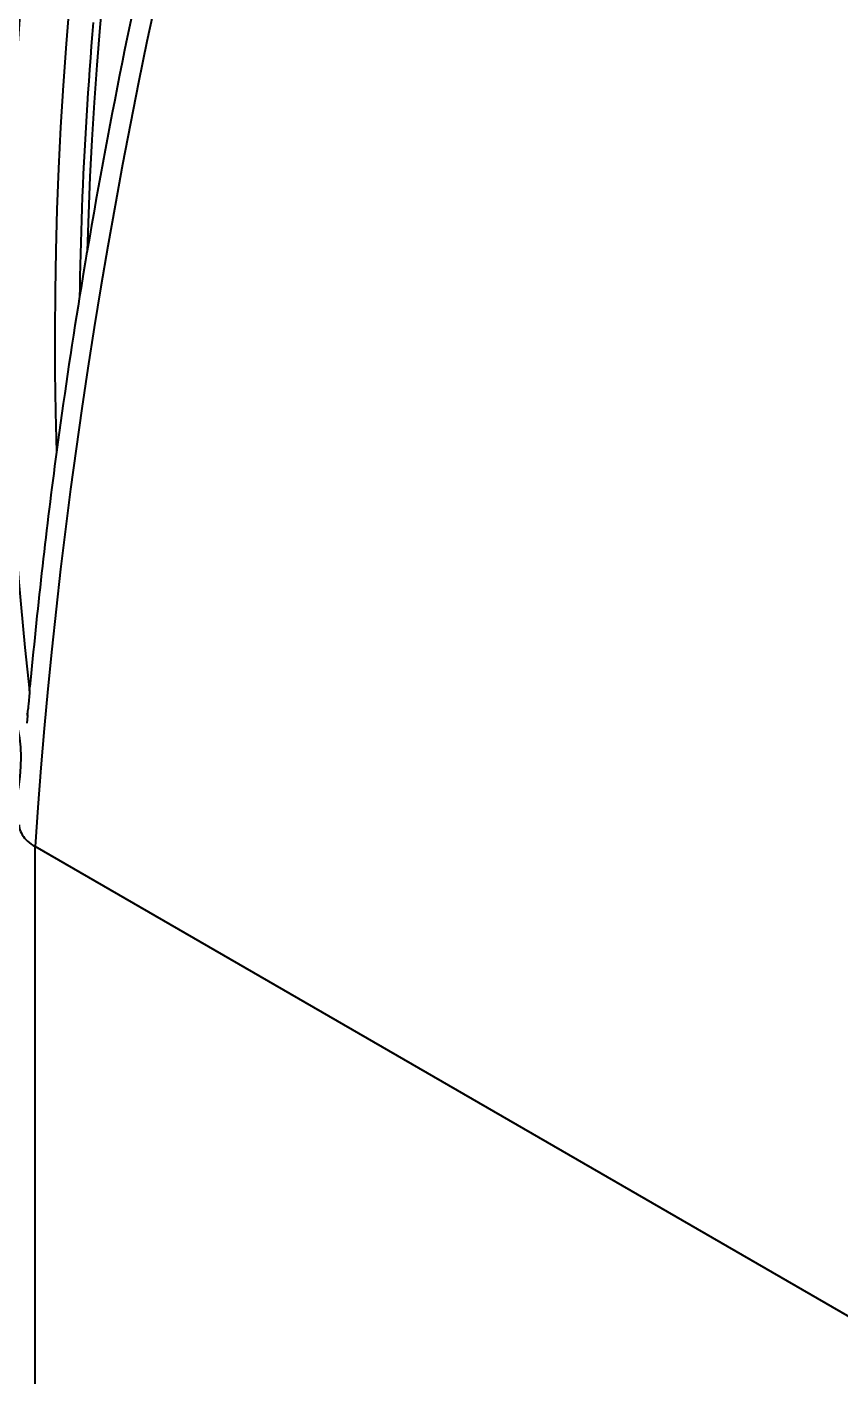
# Model space of a CAD drawing. Header units: millimetres. Extents: x 15 to 415, y 5 to 292.
# Drawn here: x 305.065 to 306.922, y 112.584 to 115.664 of the extents above; entities that cross this region are included whole.
import ezdxf

# ---------------------------------------------------------------- set-up
doc = ezdxf.new("R2010")
doc.units = ezdxf.units.MM
doc.layers.add('Geometries', color=7, linetype='Continuous')

msp = doc.modelspace()

# ---------------------------------------------------------------- linework, layer by layer
at = {"layer": 'Geometries', "linetype": 'Continuous', "lineweight": 40}
for p, q in [((305.2027, 115.1532), (305.2015, 115.146)), ((305.0735, 114.1725), (305.0721, 114.1579)), ((305.0712, 114.1483), (305.0721, 114.1579)), ((305.0663, 114.093), (305.0662, 114.0913)), ((305.0663, 114.093), (305.0676, 114.1071)), ((305.0677, 114.1085), (305.0676, 114.1071)), ((308.5584, 111.7868), (305.0841, 113.7927)), ((305.0841, 111.2875), (305.0841, 113.7927))]:
    msp.add_line(p, q, dxfattribs=at)
at = {"layer": 'Geometries', "linetype": 'Continuous', "lineweight": 40, "flags": 128}
for points in [[(305.2163, 115.6739), (305.2141, 115.6472), (305.212, 115.6204), (305.21, 115.5937), (305.208, 115.5671), (305.2061, 115.5405), (305.2043, 115.5139), (305.2026, 115.4873), (305.2009, 115.4608), (305.1993, 115.4344), (305.1979, 115.4079), (305.1964, 115.3816), (305.1951, 115.3552), (305.1939, 115.3289), (305.1927, 115.3026), (305.1916, 115.2764), (305.1906, 115.2502), (305.1896, 115.2241), (305.1888, 115.198), (305.188, 115.1719), (305.1873, 115.1459), (305.1867, 115.1199), (305.1862, 115.094), (305.1857, 115.0681), (305.1854, 115.0487)], [(305.2015, 115.146), (305.199, 115.1311), (305.1938, 115.0998), (305.1886, 115.0685), (305.1854, 115.0487)], [(305.0712, 114.1483), (305.0708, 114.1439), (305.0685, 114.118)], [(305.0685, 114.118), (305.0681, 114.1135), (305.0677, 114.1085)], [(305.0662, 114.0913), (305.0655, 114.0832), (305.0648, 114.0748)], [(305.0652, 114.0972), (305.0655, 114.0955), (305.0657, 114.0939), (305.0659, 114.0926), (305.0661, 114.0917), (305.0662, 114.0913)], [(305.0475, 113.8425), (305.0477, 113.8387), (305.0483, 113.8348), (305.0492, 113.8309), (305.0506, 113.8271), (305.0524, 113.8233), (305.0545, 113.8195), (305.057, 113.8158), (305.0599, 113.8122), (305.0631, 113.8086), (305.0666, 113.8052), (305.0705, 113.8019), (305.0747, 113.7987), (305.0793, 113.7956), (305.0841, 113.7927)]]:
    msp.add_lwpolyline(points, dxfattribs=at)
at = {"layer": 'Geometries', "linetype": 'Continuous', "lineweight": 40}
for centre, radius, start, end in [((319.5804, 112.705), 14.5846, 166.67508, 170.33675), ((318.4426, 112.9016), 13.43, 170.80048, 172.33216), ((317.723, 112.9965), 12.7041, 172.32349, 174.68854)]:
    msp.add_arc(centre, radius, start, end, dxfattribs=at)
for centre, major_axis, ratio, start_param, end_param in [((309.9369, 119.3218), (4.55, 7.8808), 0.57735, 1.273095, 3.063906), ((309.9722, 119.3014), (-4.375, -7.5777), 0.57735, 4.442583, 5.633952), ((310.0783, 119.2402), (4.375, 7.5777), 0.57735, 1.320808, 2.49236), ((310.149, 119.1994), (-4.375, -7.5777), 0.57735, 4.475742, 5.633952), ((310.2551, 119.1381), (4.375, 7.5777), 0.57735, 1.354368, 2.49236), ((310.3258, 119.0973), (-4.375, -7.5777), 0.57735, 4.509586, 5.633952), ((310.4318, 119.0361), (4.375, 7.5777), 0.57735, 1.388665, 2.49236), ((310.5026, 118.9952), (-4.375, -7.5777), 0.57735, 4.544204, 5.633952), ((310.6086, 118.934), (4.375, 7.5777), 0.57735, 1.423793, 2.49236), ((310.6793, 118.8932), (-4.375, -7.5777), 0.57735, 4.579694, 5.633952), ((310.7854, 118.8319), (4.375, 7.5777), 0.57735, 1.459862, 2.49236), ((310.8561, 118.7911), (-4.375, -7.5777), 0.57735, 4.616175, 5.633952), ((310.9622, 118.7299), (4.375, 7.5777), 0.57735, 1.497004, 2.49236), ((311.0329, 118.6891), (-4.375, -7.5777), 0.57735, 4.653787, 5.633952), ((311.139, 118.6278), (4.375, 7.5777), 0.57735, 1.535375, 2.49236), ((311.2097, 118.587), (-4.375, -7.5777), 0.57735, 4.692703, 5.623349), ((311.3157, 118.5258), (4.375, 7.5777), 0.57735, 1.575171, 2.392941), ((311.3864, 118.4849), (-4.375, -7.5777), 0.57735, 4.733133, 5.464412), ((312.9268, 117.6135), (-5.5625, -9.6345), 0.57735, 4.815536, 5.419852), ((305.1148, 114.1038), (-0.0496, -0.0063), 0.650379, 0.000006, 0.144503), ((304.7866, 113.8416), (-0.1875, -0.3248), 0.57735, 1.503919, 2.658543)]:
    msp.add_ellipse(centre, major_axis=major_axis, ratio=ratio, start_param=start_param, end_param=end_param, dxfattribs=at)

doc.saveas('drawing.dxf')
